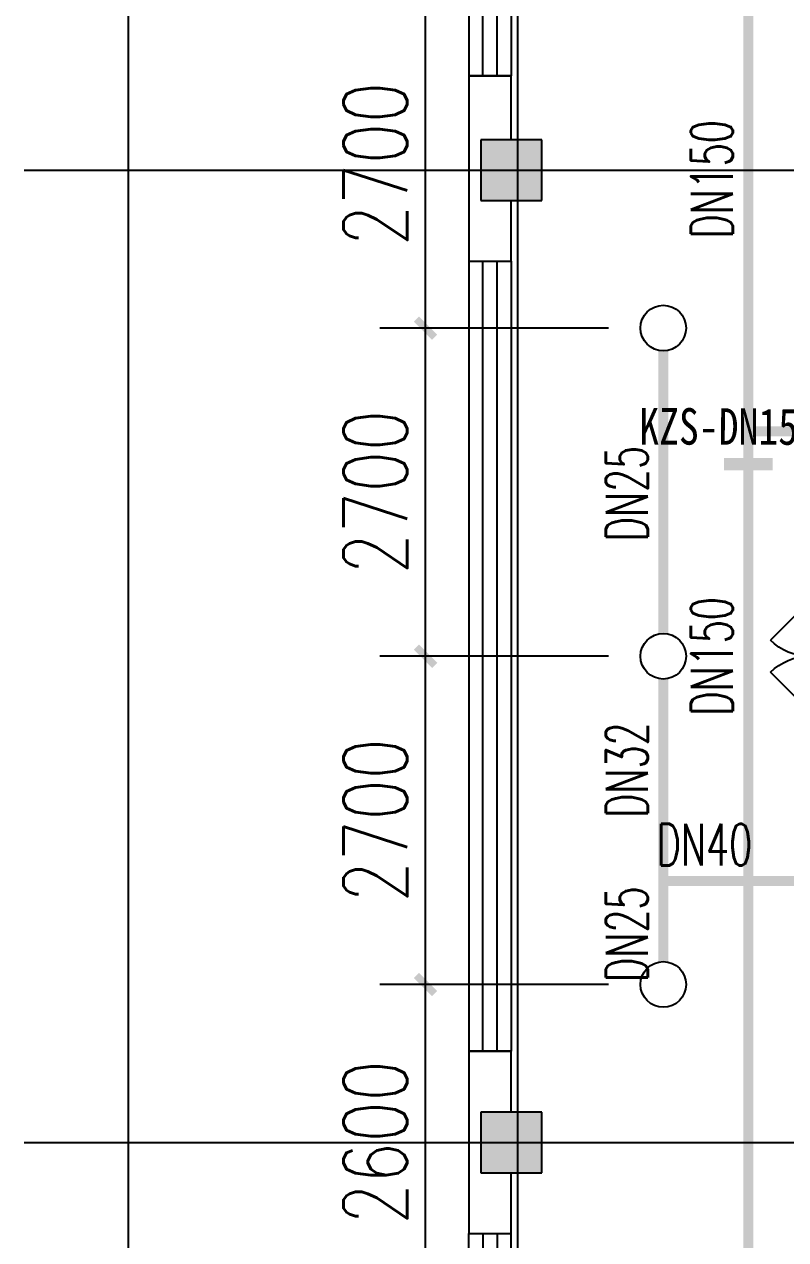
# Model space of a CAD drawing. Extents: x 0 to 2838408, y -923048 to 203859.
# Drawn here: x 2771908 to 2778169, y -357975 to -347976 of the extents above; entities that cross this region are included whole.
import ezdxf
from ezdxf.enums import TextEntityAlignment as Align

# ---------------------------------------------------------------- set-up
doc = ezdxf.new("R2010")
doc.units = 0
doc.header["$LTSCALE"] = 1000
for name, color, linetype in [('COLUMN', 9, 'Continuous'), ('DIM_喷淋', 3, 'Continuous'), ('DOOR_FIRE', 4, 'Continuous'), ('DOTE', 8, 'Continuous'), ('EQUIP_喷头', 7, 'Continuous'), ('PIPE-喷淋', 6, 'Continuous'), ('PUB_HATCH', 8, 'Continuous'), ('TEXT_喷淋', 7, 'Continuous'), ('WALL', 9, 'Continuous'), ('WINDOW', 4, 'Continuous'), ('XREF', 8, 'Continuous'), ('抗震支吊架', 2, 'Continuous')]:
    doc.layers.add(name, color=color, linetype=linetype)
doc.styles.add('_TCH_DIM_T3', font='SIMPLEX', dxfattribs={"width": 0.75, "bigfont": 'HZTXT'})
doc.styles.add('_TWT_PIPEDN', font='SIMPLEX', dxfattribs={"width": 0.8, "height": 2.3, "bigfont": 'HZTXT'})
doc.styles.add('kzcad', font='', dxfattribs={"width": 0.8})
doc.styles.get('kzcad').set_extended_font_data('SimSun')
doc.dimstyles.new('_TWT_ARCH&&150', dxfattribs={"dimtxt": 525, "dimasz": 150, "dimexe": 375, "dimexo": 450, "dimgap": 150, "dimtad": 1, "dimdec": 0, "dimzin": 0, "dimdsep": 46, "dimtxsty": '_TCH_DIM_T3', "dimblk": 'ARCHTICK', "dimcen": 0.09, "dimclrt": 7, "dimazin": 2, "dimtfac": 1, "dimtdec": 0, "dimtix": 1, "dimtmove": 2, "dimatfit": 3, "dimfxl": 1, "dimtolj": 1, "dimtzin": 0, "dimarcsym": 0})

# ---------------------------------------------------------------- blocks, each defined once
blk = doc.blocks.new('$TCHSYS$WIN2D')
for p, q in [((-0.5, 0.5), (0.5, 0.5)), ((-0.5, 0.5), (-0.5, -0.5)), ((0.5, 0.5), (0.5, -0.5)), ((0.5, 0.1667), (-0.5, 0.1667)), ((0.5, -0.1667), (-0.5, -0.1667)), ((-0.5, -0.5), (0.5, -0.5))]:
    blk.add_line(p, q)
blk = doc.blocks.new('$DorLib2D$00000116')
at = {"color": 0}
for p, q in [((-0.5, 0), (-0.146, 0.354)), ((0.5, 0), (0.146, 0.354))]:
    blk.add_line(p, q, dxfattribs=at)
for centre, start, end in [((-0.5, 0), 0, 45), ((0.5, 0), 135, 180)]:
    blk.add_arc(centre, 0.5, start, end, dxfattribs=at)
blk = doc.blocks.new('2F1')
at = {"layer": 'PUB_HATCH'}
for points in [[(2439616.7, -348925.2), (2439616.7, -349425.2), (2440116.7, -349425.2), (2440116.7, -348925.2)], [(2439616.7, -356925.2), (2439616.7, -357425.2), (2440116.7, -357425.2), (2440116.7, -356925.2)]]:
    blk.add_hatch(color=256, dxfattribs=at).paths.add_polyline_path(points)
at = {"layer": 'COLUMN'}
for p, q in [((2439616.7, -348925.2), (2439616.7, -349425.2)), ((2440116.7, -348925.2), (2439616.7, -348925.2)), ((2440116.7, -349425.2), (2440116.7, -348925.2)), ((2439616.7, -349425.2), (2440116.7, -349425.2)), ((2439616.7, -356925.2), (2439616.7, -357425.2)), ((2440116.7, -356925.2), (2439616.7, -356925.2)), ((2440116.7, -357425.2), (2440116.7, -356925.2)), ((2439616.7, -357425.2), (2440116.7, -357425.2))]:
    blk.add_line(p, q, dxfattribs=at)
at = {"layer": 'DOTE'}
for p, q in [((2436716.7, -327575.2), (2436716.7, -410775.2)), ((2439916.7, -327575.2), (2439916.7, -410775.2)), ((2435862.3, -349175.2), (2453916.7, -349175.2)), ((2435862.3, -357175.2), (2453916.7, -357175.2))]:
    blk.add_line(p, q, dxfattribs=at)
at = {"layer": 'WALL'}
for p, q in [((2439866.7, -348400.2), (2439516.7, -348400.2)), ((2439516.7, -348400.2), (2439516.7, -349175.2)), ((2439866.7, -348925.2), (2439866.7, -348400.2)), ((2439516.7, -349175.2), (2439516.7, -349925.2)), ((2439866.7, -349925.2), (2439866.7, -349425.2)), ((2439516.7, -349925.2), (2439866.7, -349925.2)), ((2439866.7, -356425.2), (2439516.7, -356425.2)), ((2439516.7, -356425.2), (2439516.7, -357175.2)), ((2439866.7, -356925.2), (2439866.7, -356425.2)), ((2439516.7, -357175.2), (2439516.7, -357925.2)), ((2439866.7, -357925.2), (2439866.7, -357425.2)), ((2439516.7, -357925.2), (2439866.7, -357925.2))]:
    blk.add_line(p, q, dxfattribs=at)
at = {"layer": 'DOOR_FIRE', "xscale": 900, "yscale": -900, "zscale": 200, "rotation": 269.9999999999852}
blk.add_blockref('$DorLib2D$00000116', (2442316.7, -353175.2), dxfattribs=at)
at = {"layer": 'WINDOW', "yscale": -350}
for p, xscale, zscale, rotation in [((2439691.7, -345400.2), 6000, 6000, 269.9999999978885), ((2439691.7, -353175.2), 6500, 6500, 269.9999999978856), ((2439691.7, -361175.2), -6500, -6500, 270.0000000003765)]:
    blk.add_blockref('$TCHSYS$WIN2D', p, dxfattribs=dict(at, xscale=xscale, zscale=zscale, rotation=rotation))
blk = doc.blocks.new('_ArchTick')
at = {"color": 0, "linetype": 'ByBlock', "const_width": 0.4}
blk.add_lwpolyline([(-0.5, -0.5), (0.5, 0.5)], dxfattribs=at)
blk = doc.blocks.new('*D1987')
at = {"layer": 'Defpoints', "color": 0, "linetype": 'ByBlock', "transparency": 16777216}
for p in [(2775207.4, -355875.2), (2777162.5, -355875.2), (2777162.5, -358475.2)]:
    blk.add_point(p, dxfattribs=at)
at = {"layer": 'DIM_喷淋', "color": 0, "linetype": 'ByBlock', "lineweight": -2, "transparency": 16777216}
for p, q in [((2776712.5, -355875.2), (2774832.4, -355875.2)), ((2775207.4, -358475.2), (2775207.4, -355875.2)), ((2776712.5, -358475.2), (2774832.4, -358475.2))]:
    blk.add_line(p, q, dxfattribs=at)
at = {"layer": 'DIM_喷淋', "color": 0, "linetype": 'ByBlock', "lineweight": -2, "transparency": 16777216, "xscale": 150, "yscale": 150, "zscale": 150}
for p, rotation in [((2775207.4, -355875.2), 90), ((2775207.4, -358475.2), 270)]:
    blk.add_blockref('_ArchTick', p, dxfattribs=dict(at, rotation=rotation))
at = {"layer": 'DIM_喷淋', "color": 7, "linetype": 'ByBlock', "transparency": 16777216, "insert": (2774794.9, -357175.2), "char_height": 525, "attachment_point": 5, "rotation": 90, "style": '_TCH_DIM_T3'}
blk.add_mtext('\\A1;2600', dxfattribs=at)
blk = doc.blocks.new('*D1988')
at = {"layer": 'Defpoints', "color": 0, "linetype": 'ByBlock', "transparency": 16777216}
for p in [(2775207.4, -353175.2), (2777162.5, -353175.2), (2777162.5, -355875.2)]:
    blk.add_point(p, dxfattribs=at)
at = {"layer": 'DIM_喷淋', "color": 0, "linetype": 'ByBlock', "lineweight": -2, "transparency": 16777216}
for p, q in [((2776712.5, -353175.2), (2774832.4, -353175.2)), ((2775207.4, -355875.2), (2775207.4, -353175.2)), ((2776712.5, -355875.2), (2774832.4, -355875.2))]:
    blk.add_line(p, q, dxfattribs=at)
at = {"layer": 'DIM_喷淋', "color": 0, "linetype": 'ByBlock', "lineweight": -2, "transparency": 16777216, "xscale": 150, "yscale": 150, "zscale": 150}
for p, rotation in [((2775207.4, -353175.2), 90), ((2775207.4, -355875.2), 270)]:
    blk.add_blockref('_ArchTick', p, dxfattribs=dict(at, rotation=rotation))
at = {"layer": 'DIM_喷淋', "color": 7, "linetype": 'ByBlock', "transparency": 16777216, "insert": (2774794.9, -354525.2), "char_height": 525, "attachment_point": 5, "rotation": 90, "style": '_TCH_DIM_T3'}
blk.add_mtext('\\A1;2700', dxfattribs=at)
blk = doc.blocks.new('*D1989')
at = {"layer": 'Defpoints', "color": 0, "linetype": 'ByBlock', "transparency": 16777216}
for p in [(2775207.4, -350475.2), (2777162.5, -350475.2), (2777162.5, -353175.2)]:
    blk.add_point(p, dxfattribs=at)
at = {"layer": 'DIM_喷淋', "color": 0, "linetype": 'ByBlock', "lineweight": -2, "transparency": 16777216}
for p, q in [((2776712.5, -350475.2), (2774832.4, -350475.2)), ((2775207.4, -353175.2), (2775207.4, -350475.2)), ((2776712.5, -353175.2), (2774832.4, -353175.2))]:
    blk.add_line(p, q, dxfattribs=at)
at = {"layer": 'DIM_喷淋', "color": 0, "linetype": 'ByBlock', "lineweight": -2, "transparency": 16777216, "xscale": 150, "yscale": 150, "zscale": 150}
for p, rotation in [((2775207.4, -350475.2), 90), ((2775207.4, -353175.2), 270)]:
    blk.add_blockref('_ArchTick', p, dxfattribs=dict(at, rotation=rotation))
at = {"layer": 'DIM_喷淋', "color": 7, "linetype": 'ByBlock', "transparency": 16777216, "insert": (2774794.9, -351825.2), "char_height": 525, "attachment_point": 5, "rotation": 90, "style": '_TCH_DIM_T3'}
blk.add_mtext('\\A1;2700', dxfattribs=at)
blk = doc.blocks.new('*D1990')
at = {"layer": 'Defpoints', "color": 0, "linetype": 'ByBlock', "transparency": 16777216}
for p in [(2775207.4, -347775.2), (2777162.5, -347775.2), (2777162.5, -350475.2)]:
    blk.add_point(p, dxfattribs=at)
at = {"layer": 'DIM_喷淋', "color": 0, "linetype": 'ByBlock', "lineweight": -2, "transparency": 16777216}
for p, q in [((2776712.5, -347775.2), (2774832.4, -347775.2)), ((2775207.4, -350475.2), (2775207.4, -347775.2)), ((2776712.5, -350475.2), (2774832.4, -350475.2))]:
    blk.add_line(p, q, dxfattribs=at)
at = {"layer": 'DIM_喷淋', "color": 0, "linetype": 'ByBlock', "lineweight": -2, "transparency": 16777216, "xscale": 150, "yscale": 150, "zscale": 150}
for p, rotation in [((2775207.4, -347775.2), 90), ((2775207.4, -350475.2), 270)]:
    blk.add_blockref('_ArchTick', p, dxfattribs=dict(at, rotation=rotation))
at = {"layer": 'DIM_喷淋', "color": 7, "linetype": 'ByBlock', "transparency": 16777216, "insert": (2774794.9, -349125.2), "char_height": 525, "attachment_point": 5, "rotation": 90, "style": '_TCH_DIM_T3'}
blk.add_mtext('\\A1;2700', dxfattribs=at)
blk = doc.blocks.new('$TwtSys$00000125')
blk.add_circle((0, 0, 0), 1)

msp = doc.modelspace()

# ---------------------------------------------------------------- linework, layer by layer
at = {"layer": 'PIPE-喷淋', "linetype": 'ByBlock', "ltscale": 1.5, "const_width": 82.5}
for points in [[(2777862.5, -347175.2), (2777862.5, -351325.2)], [(2777162.5, -352987.7), (2777162.5, -350662.7)], [(2777862.5, -351325.2), (2777862.5, -355025.2)], [(2779662.5, -351325.2), (2777862.5, -351325.2)], [(2777162.5, -355025.2), (2777162.5, -353362.7)], [(2777162.5, -355687.7), (2777162.5, -355025.2)], [(2777162.5, -355025.2), (2777862.5, -355025.2)], [(2777862.5, -355025.2), (2777862.5, -363025.2)], [(2779662.5, -355025.2), (2777862.5, -355025.2)]]:
    msp.add_lwpolyline(points, dxfattribs=at)
at = {"layer": '抗震支吊架', "color": 4, "const_width": 100}
msp.add_lwpolyline([(2777662.5, -351595.2), (2778062.5, -351595.2)], dxfattribs=at)

# ---------------------------------------------------------------- block references
at = {"layer": 'EQUIP_喷头', "linetype": 'ByBlock', "xscale": 187.5, "yscale": 187.5, "zscale": 187.5}
for p in [(2777162.5, -350475.2), (2777162.5, -353175.2), (2777162.5, -355875.2)]:
    msp.add_blockref('$TwtSys$00000125', p, dxfattribs=at)
at = {"layer": 'XREF'}
msp.add_blockref('2F1', (336045.8, 0), dxfattribs=at)

# ---------------------------------------------------------------- texts
at = {"layer": 'TEXT_喷淋', "linetype": 'ByBlock', "style": '_TWT_PIPEDN', "width": 0.64}
for p in [(2777735, -349739.1), (2777735, -353664.1)]:
    msp.add_text('DN150', height=345, rotation=90, dxfattribs=at).set_placement(p)
at = {"layer": 'TEXT_喷淋', "color": 251, "linetype": 'ByBlock', "style": '_TWT_PIPEDN', "width": 0.64}
for s, p in [('DN25', (2777035, -352230)), ('DN32', (2777035, -354505)), ('DN25', (2777035, -355855))]:
    msp.add_text(s, height=345, rotation=90, dxfattribs=at).set_placement(p)
msp.add_text('DN40', height=345, dxfattribs=at).set_placement((2777107.7, -354897.7))
at = {"layer": '抗震支吊架', "color": 4, "style": 'kzcad', "width": 0.8}
msp.add_text('KZS-DN150-T', height=300, rotation=359.88539, dxfattribs=at).set_placement((2777862.5, -351435.2), align=Align.CENTER)

# ---------------------------------------------------------------- dimensions: what is measured, and where the dimension line sits
at = {"layer": 'DIM_喷淋', "linetype": 'ByBlock'}
for p1, p2, picture, middle in [((2777162.5, -350475.2), (2777162.5, -347775.2), '*D1990', (2774794.9, -349125.2)), ((2777162.5, -353175.2), (2777162.5, -350475.2), '*D1989', (2774794.9, -351825.2)), ((2777162.5, -355875.2), (2777162.5, -353175.2), '*D1988', (2774794.9, -354525.2)), ((2777162.5, -358475.2), (2777162.5, -355875.2), '*D1987', (2774794.9, -357175.2))]:
    dim = msp.add_aligned_dim(p1=p1, p2=p2, distance=1955.2, dimstyle='_TWT_ARCH&&150', dxfattribs=at)
    dim.commit()
    dim.dimension.update_dxf_attribs({"geometry": picture, "text_midpoint": middle})

doc.saveas('drawing.dxf')
